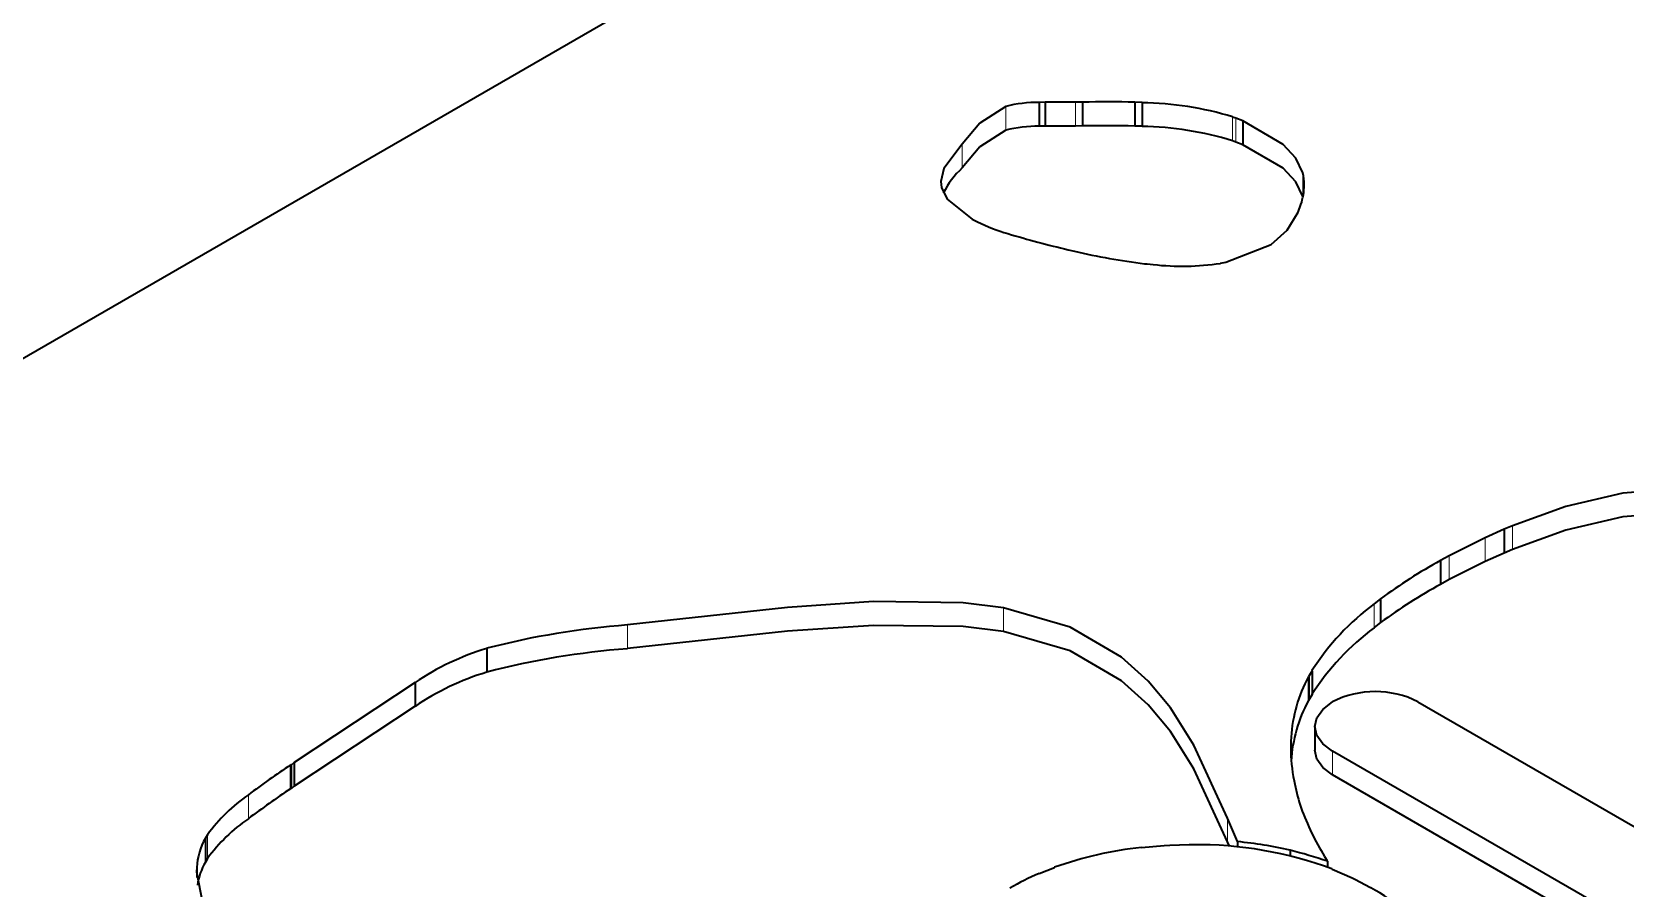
# Model space of a CAD drawing. Extents: x 218 to 1434, y 54 to 743.
# Drawn here: x 846.05 to 851.52, y 630.92 to 633.86 of the extents above; entities that cross this region are included whole.
import ezdxf

# ---------------------------------------------------------------- set-up
doc = ezdxf.new("R2010")
doc.units = 0

msp = doc.modelspace()

# ---------------------------------------------------------------- linework, layer by layer
at = {"color": 7, "lineweight": 35}
msp.add_line((834.6456, 626.1715), (930.7013, 681.6293), dxfattribs=at)
msp.add_line((834.6456, 626.1715), (930.7013, 681.6293), dxfattribs=at)
at = {"color": 7, "lineweight": 13, "ltscale": 0.002042}
for p, q in [((849.3914, 633.6014), (849.3914, 633.5198)), ((849.6307, 633.6158), (849.6307, 633.5342)), ((850.1703, 633.565), (850.1703, 633.4833)), ((850.1809, 633.561), (850.1809, 633.4794)), ((851.037, 632.1199), (851.037, 632.0383)), ((850.9141, 632.0582), (850.9141, 631.9766)), ((850.6562, 631.8936), (850.6562, 631.8119)), ((849.384, 631.8799), (849.384, 631.7982)), ((848.0924, 631.8216), (848.0924, 631.7399)), ((850.5137, 631.3876), (850.5137, 631.3059)), ((846.7914, 631.2377), (846.7914, 631.1561)), ((850.153, 631.1575), (850.153, 631.0759))]:
    msp.add_line(p, q, dxfattribs=at)
at = {"color": 7, "lineweight": 35, "ltscale": 0.000523485}
for p, q in [((849.5272, 633.6159), (849.5062, 633.6155)), ((849.5272, 633.5342), (849.5062, 633.5338))]:
    msp.add_line(p, q, dxfattribs=at)
at = {"color": 7, "lineweight": 35, "ltscale": 0.002042}
for p, q in [((849.5062, 633.6155), (849.5062, 633.5338)), ((849.5272, 633.6159), (849.5272, 633.5342)), ((849.6553, 633.6162), (849.6553, 633.5345)), ((849.8343, 633.616), (849.8343, 633.5343)), ((849.8596, 633.6151), (849.8596, 633.5334)), ((850.2057, 633.5516), (850.2057, 633.4699)), ((850.6782, 631.9105), (850.6782, 631.8289)), ((847.3634, 631.6233), (847.3634, 631.5416)), ((850.4307, 631.6427), (850.4307, 631.561)), ((850.453, 631.4721), (850.453, 631.3904)), ((846.9358, 631.3402), (846.9358, 631.2585)), ((846.9377, 631.3394), (846.9377, 631.2578)), ((846.949, 631.3491), (846.949, 631.2674)), ((846.6439, 631.0884), (846.6439, 631.0067))]:
    msp.add_line(p, q, dxfattribs=at)
at = {"color": 7, "lineweight": 35, "ltscale": 0.002589}
for p, q in [((849.6307, 633.6158), (849.5272, 633.6159)), ((849.6307, 633.5342), (849.5272, 633.5342))]:
    msp.add_line(p, q, dxfattribs=at)
at = {"color": 7, "lineweight": 35, "ltscale": 0.000613472}
for p, q in [((849.6553, 633.6162), (849.6307, 633.6158)), ((849.6553, 633.5345), (849.6307, 633.5342))]:
    msp.add_line(p, q, dxfattribs=at)
at = {"color": 7, "lineweight": 35, "ltscale": 0.000632128}
for p, q in [((849.8596, 633.6151), (849.8343, 633.616)), ((849.8596, 633.5334), (849.8343, 633.5343))]:
    msp.add_line(p, q, dxfattribs=at)
at = {"color": 7, "lineweight": 35, "ltscale": 0.000283424}
for p, q in [((850.1809, 633.561), (850.1703, 633.565)), ((850.1809, 633.4794), (850.1703, 633.4833))]:
    msp.add_line(p, q, dxfattribs=at)
at = {"color": 7, "lineweight": 35, "ltscale": 0.000664544}
for p, q in [((850.2057, 633.5516), (850.1809, 633.561)), ((850.2057, 633.4699), (850.1809, 633.4794))]:
    msp.add_line(p, q, dxfattribs=at)
at = {"color": 7, "lineweight": 13, "ltscale": 0.00204}
for p, q in [((849.2419, 633.4724), (849.2419, 633.3907)), ((850.411, 633.3735), (850.411, 633.2919)), ((851.1315, 632.1617), (851.1315, 632.0801)), ((850.4341, 631.6484), (850.4341, 631.5668)), ((846.6514, 631.1), (846.6514, 631.0184))]:
    msp.add_line(p, q, dxfattribs=at)
at = {"color": 7, "lineweight": 35, "ltscale": 0.000497598}
msp.add_line((849.1685, 633.3434), (849.1708, 633.3236), dxfattribs=at)
at = {"color": 7, "lineweight": 35, "ltscale": 0.000700842}
msp.add_line((850.3954, 633.2384), (850.405, 633.2648), dxfattribs=at)
at = {"color": 7, "lineweight": 35, "ltscale": 0.000517966}
msp.add_line((849.2757, 633.2144), (849.2941, 633.205), dxfattribs=at)
at = {"color": 7, "lineweight": 35, "ltscale": 0.00055516}
msp.add_line((849.606, 633.1094), (849.6276, 633.1043), dxfattribs=at)
at = {"color": 7, "lineweight": 35, "ltscale": 0.00021788}
msp.add_line((849.868, 633.0614), (849.8767, 633.0605), dxfattribs=at)
at = {"color": 7, "lineweight": 35, "ltscale": 0.000532167}
msp.add_line((849.8767, 633.0605), (849.8979, 633.0583), dxfattribs=at)
at = {"color": 7, "lineweight": 35, "ltscale": 0.000487795}
msp.add_line((850.1282, 633.0629), (850.1473, 633.0666), dxfattribs=at)
at = {"color": 7, "lineweight": 35, "ltscale": 0.000789014}
for p, q in [((851.1315, 632.1617), (851.1024, 632.1494)), ((851.1315, 632.0801), (851.1024, 632.0678))]:
    msp.add_line(p, q, dxfattribs=at)
at = {"color": 7, "lineweight": 35, "ltscale": 0.00344}
for p, q in [((851.037, 632.1199), (850.9141, 632.0582)), ((851.037, 632.0383), (850.9141, 631.9766))]:
    msp.add_line(p, q, dxfattribs=at)
at = {"color": 7, "lineweight": 35, "ltscale": 0.001793}
for p, q in [((851.1024, 632.1494), (851.037, 632.1199)), ((851.1024, 632.0678), (851.037, 632.0383))]:
    msp.add_line(p, q, dxfattribs=at)
at = {"color": 7, "lineweight": 35, "ltscale": 0.00204}
for p, q in [((851.1024, 632.1494), (851.1024, 632.0678)), ((850.884, 632.0419), (850.884, 631.9603)), ((847.61, 631.7401), (847.61, 631.6584)), ((850.4432, 631.6639), (850.4432, 631.5823))]:
    msp.add_line(p, q, dxfattribs=at)
at = {"color": 7, "lineweight": 35, "ltscale": 0.000855497}
msp.add_line((850.9141, 632.0582), (850.884, 632.0419), dxfattribs=at)
at = {"color": 7, "lineweight": 35, "ltscale": 0.000854771}
msp.add_line((850.9141, 631.9766), (850.884, 631.9603), dxfattribs=at)
at = {"color": 7, "lineweight": 35, "ltscale": 0.000695247}
for p, q in [((850.6782, 631.9105), (850.6562, 631.8936)), ((850.6782, 631.8289), (850.6562, 631.8119))]:
    msp.add_line(p, q, dxfattribs=at)
at = {"color": 7, "lineweight": 35, "ltscale": 0.000449337}
for p, q in [((850.4432, 631.6639), (850.4341, 631.6484)), ((850.4432, 631.5823), (850.4341, 631.5668))]:
    msp.add_line(p, q, dxfattribs=at)
at = {"color": 7, "lineweight": 35, "ltscale": 0.012424}
for p, q in [((847.3634, 631.6233), (846.949, 631.3491)), ((847.3634, 631.5416), (846.949, 631.2674))]:
    msp.add_line(p, q, dxfattribs=at)
at = {"color": 7, "lineweight": 35, "ltscale": 0.000166181}
msp.add_line((850.4341, 631.6484), (850.4307, 631.6427), dxfattribs=at)
at = {"color": 7, "lineweight": 35, "ltscale": 0.0001675}
msp.add_line((850.4341, 631.5668), (850.4307, 631.561), dxfattribs=at)
at = {"color": 7, "lineweight": 35, "ltscale": 0.054673}
for p, q in [((850.8065, 631.5566), (852.7004, 630.4631)), ((852.4076, 630.2941), (850.5137, 631.3876)), ((852.4076, 630.2125), (850.5137, 631.3059))]:
    msp.add_line(p, q, dxfattribs=at)
at = {"color": 7, "lineweight": 35, "ltscale": 0.000561656}
msp.add_line((850.3704, 631.4221), (850.3699, 631.3997), dxfattribs=at)
at = {"color": 7, "lineweight": 35, "ltscale": 0.000327051}
msp.add_line((850.3712, 631.4352), (850.3704, 631.4221), dxfattribs=at)
at = {"color": 7, "lineweight": 35, "ltscale": 0.001105}
msp.add_line((850.3704, 631.4221), (850.3704, 631.3779), dxfattribs=at)
at = {"color": 7, "lineweight": 13, "ltscale": 0.001801}
msp.add_line((850.3712, 631.4352), (850.3712, 631.3632), dxfattribs=at)
at = {"color": 7, "lineweight": 35, "ltscale": 5.27036e-05}
for p, q in [((846.9377, 631.3394), (846.9358, 631.3402)), ((846.9377, 631.2578), (846.9358, 631.2585))]:
    msp.add_line(p, q, dxfattribs=at)
at = {"color": 7, "lineweight": 35, "ltscale": 0.000370069}
for p, q in [((846.949, 631.3491), (846.9377, 631.3394)), ((846.949, 631.2674), (846.9377, 631.2578))]:
    msp.add_line(p, q, dxfattribs=at)
at = {"color": 7, "lineweight": 35, "ltscale": 0.000306432}
msp.add_line((850.3812, 631.2859), (850.3835, 631.2739), dxfattribs=at)
at = {"color": 7, "lineweight": 35, "ltscale": 0.002195}
msp.add_line((850.1874, 631.0768), (850.153, 631.1575), dxfattribs=at)
at = {"color": 7, "lineweight": 35, "ltscale": 0.000344538}
msp.add_line((846.6514, 631.1), (846.6439, 631.0884), dxfattribs=at)
at = {"color": 7, "lineweight": 35, "ltscale": 0.001976}
msp.add_line((849.8572, 631.0568), (849.9359, 631.0635), dxfattribs=at)
at = {"color": 7, "lineweight": 35, "ltscale": 0.000467557}
msp.add_line((849.9359, 631.0635), (849.9546, 631.0645), dxfattribs=at)
at = {"color": 7, "lineweight": 35, "ltscale": 0.00167}
msp.add_line((849.9546, 631.0645), (850.0214, 631.0665), dxfattribs=at)
at = {"color": 7, "lineweight": 35, "ltscale": 0.000276201}
msp.add_line((850.0214, 631.0665), (850.0324, 631.0667), dxfattribs=at)
at = {"color": 7, "lineweight": 35, "ltscale": 0.000393103}
msp.add_line((850.1592, 631.0614), (850.153, 631.0759), dxfattribs=at)
at = {"color": 7, "lineweight": 35, "ltscale": 0.000453186}
msp.add_line((850.1874, 631.0768), (850.1874, 631.0587), dxfattribs=at)
at = {"color": 7, "lineweight": 35, "ltscale": 0.000345823}
msp.add_line((846.6514, 631.0184), (846.6439, 631.0067), dxfattribs=at)
at = {"color": 7, "lineweight": 35, "ltscale": 0.000489807}
msp.add_line((850.368, 631.0472), (850.368, 631.0276), dxfattribs=at)
at = {"color": 7, "lineweight": 35, "ltscale": 0.000369266}
msp.add_line((850.4861, 631.026), (850.4935, 631.0132), dxfattribs=at)
at = {"color": 7, "lineweight": 35, "ltscale": 0.000116976}
msp.add_line((850.4935, 631.0132), (850.4959, 631.0092), dxfattribs=at)
at = {"color": 7, "lineweight": 35, "ltscale": 0.000521851}
msp.add_line((850.4959, 631.0092), (850.4959, 630.9883), dxfattribs=at)
at = {"color": 7, "lineweight": 35, "ltscale": 0.000387873}
msp.add_line((846.6141, 630.9883), (846.6135, 630.9728), dxfattribs=at)
at = {"color": 7, "lineweight": 35, "ltscale": 0.000875854}
msp.add_line((846.6141, 630.9883), (846.6141, 630.9532), dxfattribs=at)
at = {"color": 7, "lineweight": 35, "ltscale": 0.001431}
msp.add_line((849.5058, 630.9672), (849.559, 630.9884), dxfattribs=at)
at = {"color": 7, "lineweight": 35, "ltscale": 2.94696e-05}
msp.add_line((850.5112, 630.9825), (850.5123, 630.9821), dxfattribs=at)
at = {"color": 7, "lineweight": 35, "ltscale": 0.001866}
msp.add_line((850.5123, 630.9821), (850.5809, 630.9527), dxfattribs=at)
at = {"color": 7, "lineweight": 35, "ltscale": 0.00024225}
msp.add_line((850.5809, 630.9527), (850.5896, 630.9484), dxfattribs=at)
at = {"color": 7, "lineweight": 35, "ltscale": 0.001538}
msp.add_line((850.5896, 630.9484), (850.644, 630.9197), dxfattribs=at)
at = {"color": 7, "lineweight": 35, "ltscale": 4.58018e-05}
msp.add_line((850.644, 630.9197), (850.6456, 630.9188), dxfattribs=at)
at = {"color": 7, "lineweight": 35}
for points in [[(849.3914, 633.6014), (849.3021, 633.5442), (849.2419, 633.4724)], [(850.411, 633.3735), (850.3875, 633.424), (850.3443, 633.4713), (850.2057, 633.5516)], [(849.2419, 633.4724), (849.1791, 633.3887), (849.1685, 633.3434)], [(849.3914, 633.5198), (849.3021, 633.4625), (849.2419, 633.3907)], [(850.411, 633.2919), (850.3875, 633.3423), (850.3443, 633.3897), (850.2057, 633.4699)], [(849.1708, 633.3236), (849.1899, 633.283), (849.2757, 633.2144)], [(850.1473, 633.0666), (850.3029, 633.1272), (850.3581, 633.1763), (850.3954, 633.2384)], [(851.718, 632.2894), (851.5101, 632.2734), (851.3138, 632.2277), (851.1315, 632.1617)], [(851.718, 632.2078), (851.5101, 632.1918), (851.3138, 632.1461), (851.1315, 632.0801)], [(849.384, 631.8799), (849.2449, 631.897), (848.938, 631.9012), (848.6427, 631.8811), (848.0924, 631.8216)], [(850.153, 631.1575), (850.0372, 631.4086), (849.9566, 631.5367), (849.8807, 631.6277), (849.7884, 631.7108), (849.6128, 631.8134), (849.384, 631.8799)], [(849.384, 631.7982), (849.2449, 631.8153), (848.938, 631.8195), (848.6427, 631.7994), (848.0924, 631.7399)], [(850.153, 631.0759), (850.0372, 631.327), (849.9566, 631.4551), (849.8807, 631.5461), (849.7884, 631.6292), (849.6128, 631.7317), (849.384, 631.7982)], [(850.453, 631.4721), (850.4598, 631.5024), (850.48, 631.5311), (850.5137, 631.5566)], [(850.5137, 631.3876), (850.48, 631.4131), (850.4598, 631.4418), (850.453, 631.4721)], [(850.5137, 631.3059), (850.48, 631.3314), (850.4598, 631.3601), (850.453, 631.3904)], [(846.6135, 630.9728), (846.6414, 630.8254), (846.7201, 630.6853), (846.8431, 630.556), (846.9607, 630.4682), (847.0969, 630.39), (847.4146, 630.268), (847.7748, 630.202)]]:
    msp.add_lwpolyline(points, dxfattribs=at)
for centre, radius, start, end in [((849.5022, 633.1556), 0.4596, 89.4984, 103.9536), ((849.7419, 630.0578), 3.5594, 88.5124, 91.3944), ((849.8434, 632.4985), 1.116, 72.9613, 89.1738), ((849.5022, 633.074), 0.4596, 89.4984, 103.9536), ((849.7419, 629.9761), 3.5594, 88.5124, 91.3944), ((849.8434, 632.4168), 1.116, 72.9613, 89.1738), ((849.4396, 633.175), 0.2922, 132.5207, 153.9536), ((850.2499, 633.3324), 0.1663, 359.8361, 14.3204), ((850.1931, 633.3351), 0.2232, 341.6283, 359.1748), ((849.5915, 633.8241), 0.6869, 244.3443, 253.6874), ((850.4091, 636.5319), 3.5154, 253.2941, 256.7933), ((850.1764, 635.4777), 2.436, 256.9794, 262.7284), ((849.9973, 633.9481), 0.8951, 263.6285, 278.4135), ((851.7411, 630.4717), 1.7889, 118.6286, 126.454), ((851.7411, 630.3901), 1.7889, 118.6286, 126.454), ((851.1674, 631.2019), 0.8596, 126.4708, 147.462), ((848.3005, 629.0767), 2.7521, 94.3357, 104.5345), ((851.1674, 631.1202), 0.8596, 126.4708, 147.462), ((847.8679, 630.8796), 0.8983, 106.6884, 124.1568), ((848.3005, 628.995), 2.7521, 94.3357, 104.5345), ((847.8679, 630.798), 0.8983, 106.6884, 124.1568), ((850.8734, 631.4034), 0.5033, 151.6077, 176.3819), ((850.8734, 631.3218), 0.5033, 151.6077, 176.3819), ((850.66, 631.2647), 0.3273, 63.3668, 116.6361), ((850.971, 631.4019), 0.6011, 180.2124, 191.1191), ((849.0556, 628.1981), 3.7903, 124.005, 126.6818), ((847.1141, 630.7648), 0.5719, 124.3103, 144.0852), ((849.0556, 628.1164), 3.7903, 124.005, 126.6818), ((851.1079, 631.4277), 0.7406, 191.9888, 198.5425), ((851.2441, 631.4976), 0.8924, 200.012, 211.8827), ((847.1141, 630.6832), 0.5719, 124.3103, 144.0852), ((846.8412, 630.9752), 0.2275, 150.1581, 176.7011), ((850.0497, 629.7469), 1.3193, 69.5197, 90.7531), ((850.0443, 629.6355), 1.4484, 77.0828, 84.3276), ((846.8406, 630.8937), 0.2269, 150.1314, 171.6009), ((849.9894, 629.7898), 1.2737, 95.9562, 109.7521), ((850.0308, 629.6786), 1.4095, 70.7333, 76.1582), ((849.8892, 630.0782), 0.9681, 113.3309, 119.9484), ((850.392, 630.4281), 0.5514, 33.1639, 62.6663)]:
    msp.add_arc(centre, radius, start, end, dxfattribs=at)

doc.saveas('drawing.dxf')
